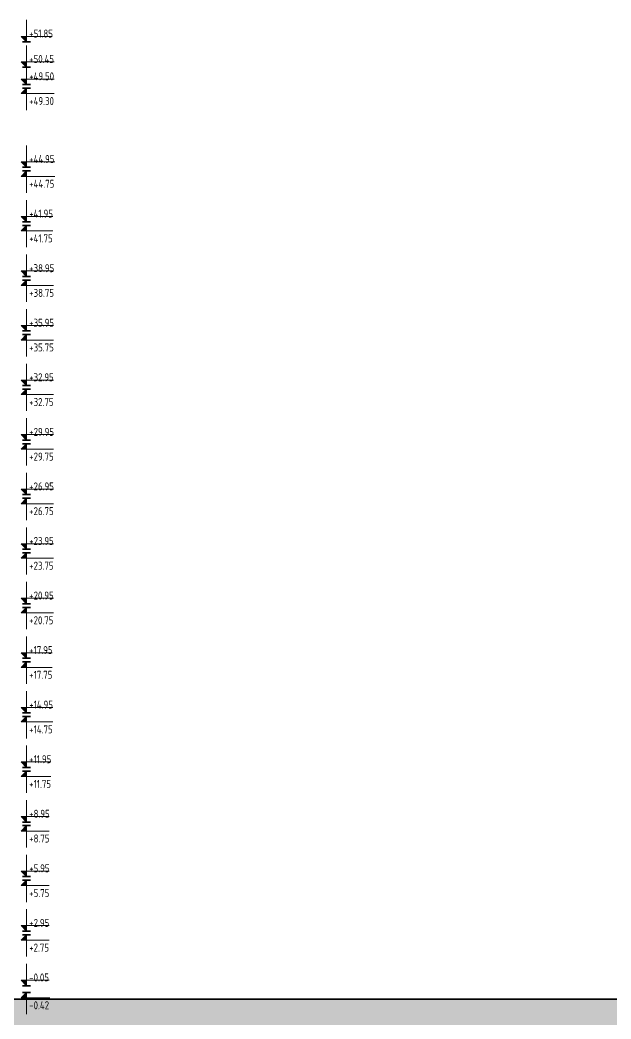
# Model space of a CAD drawing. Header units: millimetres. Extents: x 18162 to 7085488, y 72188 to 247925.
# Drawn here: x 6583603 to 6616087, y 108458 to 163392 of the extents above; entities that cross this region are included whole.
import ezdxf

# ---------------------------------------------------------------- set-up
doc = ezdxf.new("R2010")
doc.units = ezdxf.units.MM
doc.header["$MEASUREMENT"] = 0
doc.layers.add('Drawing & Figure', color=7, linetype='Continuous')
doc.styles.add('GENERATED_STYLE_3', font='', dxfattribs={"width": 0.8})
doc.styles.get('GENERATED_STYLE_3').set_extended_font_data('ISOCPEUR MON')

msp = doc.modelspace()

# ---------------------------------------------------------------- hatches: boundary and pattern name
at = {"linetype": 'Continuous', "lineweight": 13}
for points in [[(6583961.8, 162191.8), (6583961.8, 162491.8), (6583661.8, 162491.8)], [(6583961.8, 160791.8), (6583961.8, 161091.8), (6583661.8, 161091.8)], [(6583961.8, 159841.8), (6583961.8, 160141.8), (6583661.8, 160141.8)], [(6583961.8, 159641.8), (6583661.8, 159341.8), (6583961.8, 159341.8)], [(6583961.8, 155291.8), (6583961.8, 155591.8), (6583661.8, 155591.8)], [(6583961.8, 155091.8), (6583661.8, 154791.8), (6583961.8, 154791.8)], [(6583961.8, 152291.8), (6583961.8, 152591.8), (6583661.8, 152591.8)], [(6583961.8, 152091.8), (6583661.8, 151791.8), (6583961.8, 151791.8)], [(6583961.8, 149291.8), (6583961.8, 149591.8), (6583661.8, 149591.8)], [(6583961.8, 149091.8), (6583661.8, 148791.8), (6583961.8, 148791.8)], [(6583961.8, 146291.8), (6583961.8, 146591.8), (6583661.8, 146591.8)], [(6583961.8, 146091.8), (6583661.8, 145791.8), (6583961.8, 145791.8)], [(6583961.8, 143291.8), (6583961.8, 143591.8), (6583661.8, 143591.8)], [(6583961.8, 143091.8), (6583661.8, 142791.8), (6583961.8, 142791.8)], [(6583961.8, 140291.8), (6583961.8, 140591.8), (6583661.8, 140591.8)], [(6583961.8, 140091.8), (6583661.8, 139791.8), (6583961.8, 139791.8)], [(6583961.8, 137291.8), (6583961.8, 137591.8), (6583661.8, 137591.8)], [(6583961.8, 137091.8), (6583661.8, 136791.8), (6583961.8, 136791.8)], [(6583961.8, 134291.8), (6583961.8, 134591.8), (6583661.8, 134591.8)], [(6583961.8, 134091.8), (6583661.8, 133791.8), (6583961.8, 133791.8)], [(6583961.8, 131291.8), (6583961.8, 131591.8), (6583661.8, 131591.8)], [(6583961.8, 131091.8), (6583661.8, 130791.8), (6583961.8, 130791.8)], [(6583961.8, 128291.8), (6583961.8, 128591.8), (6583661.8, 128591.8)], [(6583961.8, 128091.8), (6583661.8, 127791.8), (6583961.8, 127791.8)], [(6583961.8, 125291.8), (6583961.8, 125591.8), (6583661.8, 125591.8)], [(6583961.8, 125091.8), (6583661.8, 124791.8), (6583961.8, 124791.8)], [(6583961.8, 122291.8), (6583961.8, 122591.8), (6583661.8, 122591.8)], [(6583961.8, 122091.8), (6583661.8, 121791.8), (6583961.8, 121791.8)], [(6583961.8, 119291.8), (6583961.8, 119591.8), (6583661.8, 119591.8)], [(6583961.8, 119091.8), (6583661.8, 118791.8), (6583961.8, 118791.8)], [(6583961.8, 116291.8), (6583961.8, 116591.8), (6583661.8, 116591.8)], [(6583961.8, 116091.8), (6583661.8, 115791.8), (6583961.8, 115791.8)], [(6583961.8, 113291.8), (6583961.8, 113591.8), (6583661.8, 113591.8)], [(6583961.8, 113091.8), (6583661.8, 112791.8), (6583961.8, 112791.8)], [(6583961.8, 110291.8), (6583961.8, 110591.8), (6583661.8, 110591.8)], [(6583961.8, 109921.8), (6583661.8, 109621.8), (6583961.8, 109621.8)]]:
    msp.add_hatch(color=13, dxfattribs=at).paths.add_polyline_path(points)
at = {"layer": 'Drawing & Figure', "linetype": 'Continuous', "lineweight": 0}
msp.add_hatch(color=49, dxfattribs=at).paths.add_polyline_path([(6684225.4, 109551.8), (6576088.5, 109551.8), (6570388.6, 108185), (6567418.6, 108195.1), (6558683.6, 106691.8), (6428160.1, 106691.8), (6428160.1, 72524.1), (6684225.4, 72524.1)])

# ---------------------------------------------------------------- linework, layer by layer
at = {"color": 13, "linetype": 'Continuous', "lineweight": 13}
for p, q in [((6583961.8, 162191.8), (6583961.8, 163391.8)), ((6583961.8, 162191.8), (6583661.8, 162491.8)), ((6583661.8, 162491.8), (6583961.8, 162491.8)), ((6583961.8, 162491.8), (6585376.5, 162491.8)), ((6583961.8, 160791.8), (6583961.8, 161991.8)), ((6583961.8, 160791.8), (6583661.8, 161091.8)), ((6583661.8, 161091.8), (6583961.8, 161091.8)), ((6583961.8, 161091.8), (6585481.9, 161091.8)), ((6583961.8, 159841.8), (6583961.8, 161041.8)), ((6583961.8, 159841.8), (6583661.8, 160141.8)), ((6583661.8, 160141.8), (6583961.8, 160141.8)), ((6583961.8, 160141.8), (6585481.9, 160141.8)), ((6583961.8, 159641.8), (6583661.8, 159341.8)), ((6583661.8, 159341.8), (6583961.8, 159341.8)), ((6583961.8, 159641.8), (6583961.8, 158441.8)), ((6583961.8, 159341.8), (6585481.9, 159341.8)), ((6583961.8, 155291.8), (6583961.8, 156491.8)), ((6583961.8, 155291.8), (6583661.8, 155591.8)), ((6583661.8, 155591.8), (6583961.8, 155591.8)), ((6583961.8, 155591.8), (6585517, 155591.8)), ((6583961.8, 155091.8), (6583661.8, 154791.8)), ((6583961.8, 155091.8), (6583961.8, 153891.8)), ((6583661.8, 154791.8), (6583961.8, 154791.8)), ((6583961.8, 154791.8), (6585517, 154791.8)), ((6583961.8, 152291.8), (6583961.8, 153491.8)), ((6583961.8, 152291.8), (6583661.8, 152591.8)), ((6583661.8, 152591.8), (6583961.8, 152591.8)), ((6583961.8, 152591.8), (6585411.6, 152591.8)), ((6583961.8, 152091.8), (6583661.8, 151791.8)), ((6583661.8, 151791.8), (6583961.8, 151791.8)), ((6583961.8, 152091.8), (6583961.8, 150891.8)), ((6583961.8, 151791.8), (6585411.6, 151791.8)), ((6583961.8, 149291.8), (6583961.8, 150491.8)), ((6583961.8, 149291.8), (6583661.8, 149591.8)), ((6583661.8, 149591.8), (6583961.8, 149591.8)), ((6583961.8, 149591.8), (6585446.7, 149591.8)), ((6583961.8, 149091.8), (6583661.8, 148791.8)), ((6583961.8, 149091.8), (6583961.8, 147891.8)), ((6583661.8, 148791.8), (6583961.8, 148791.8)), ((6583961.8, 148791.8), (6585446.7, 148791.8)), ((6583961.8, 146291.8), (6583961.8, 147491.8)), ((6583961.8, 146291.8), (6583661.8, 146591.8)), ((6583661.8, 146591.8), (6583961.8, 146591.8)), ((6583961.8, 146591.8), (6585446.7, 146591.8)), ((6583961.8, 146091.8), (6583661.8, 145791.8)), ((6583661.8, 145791.8), (6583961.8, 145791.8)), ((6583961.8, 146091.8), (6583961.8, 144891.8)), ((6583961.8, 145791.8), (6585446.7, 145791.8)), ((6583961.8, 143291.8), (6583961.8, 144491.8)), ((6583961.8, 143291.8), (6583661.8, 143591.8)), ((6583661.8, 143591.8), (6583961.8, 143591.8)), ((6583961.8, 143591.8), (6585446.7, 143591.8)), ((6583961.8, 143091.8), (6583661.8, 142791.8)), ((6583961.8, 143091.8), (6583961.8, 141891.8)), ((6583661.8, 142791.8), (6583961.8, 142791.8)), ((6583961.8, 142791.8), (6585446.7, 142791.8)), ((6583961.8, 140291.8), (6583961.8, 141491.8)), ((6583961.8, 140291.8), (6583661.8, 140591.8)), ((6583661.8, 140591.8), (6583961.8, 140591.8)), ((6583961.8, 140091.8), (6583661.8, 139791.8)), ((6583961.8, 140591.8), (6585446.7, 140591.8)), ((6583961.8, 140091.8), (6583961.8, 138891.8)), ((6583661.8, 139791.8), (6583961.8, 139791.8)), ((6583961.8, 139791.8), (6585446.7, 139791.8)), ((6583961.8, 137291.8), (6583961.8, 138491.8)), ((6583961.8, 137291.8), (6583661.8, 137591.8)), ((6583661.8, 137591.8), (6583961.8, 137591.8)), ((6583961.8, 137591.8), (6585446.7, 137591.8)), ((6583961.8, 137091.8), (6583661.8, 136791.8)), ((6583661.8, 136791.8), (6583961.8, 136791.8)), ((6583961.8, 137091.8), (6583961.8, 135891.8)), ((6583961.8, 136791.8), (6585446.7, 136791.8)), ((6583961.8, 134291.8), (6583961.8, 135491.8)), ((6583961.8, 134291.8), (6583661.8, 134591.8)), ((6583661.8, 134591.8), (6583961.8, 134591.8)), ((6583961.8, 134591.8), (6585446.7, 134591.8)), ((6583961.8, 134091.8), (6583661.8, 133791.8)), ((6583961.8, 134091.8), (6583961.8, 132891.8)), ((6583661.8, 133791.8), (6583961.8, 133791.8)), ((6583961.8, 133791.8), (6585446.7, 133791.8)), ((6583961.8, 131291.8), (6583961.8, 132491.8)), ((6583961.8, 131291.8), (6583661.8, 131591.8)), ((6583661.8, 131591.8), (6583961.8, 131591.8)), ((6583961.8, 131591.8), (6585446.7, 131591.8)), ((6583961.8, 131091.8), (6583661.8, 130791.8)), ((6583661.8, 130791.8), (6583961.8, 130791.8)), ((6583961.8, 131091.8), (6583961.8, 129891.8)), ((6583961.8, 130791.8), (6585446.7, 130791.8)), ((6583961.8, 128291.8), (6583961.8, 129491.8)), ((6583961.8, 128291.8), (6583661.8, 128591.8)), ((6583661.8, 128591.8), (6583961.8, 128591.8)), ((6583961.8, 128591.8), (6585376.5, 128591.8)), ((6583961.8, 128091.8), (6583661.8, 127791.8)), ((6583961.8, 128091.8), (6583961.8, 126891.8)), ((6583661.8, 127791.8), (6583961.8, 127791.8)), ((6583961.8, 127791.8), (6585376.5, 127791.8)), ((6583961.8, 125291.8), (6583961.8, 126491.8)), ((6583961.8, 125291.8), (6583661.8, 125591.8)), ((6583661.8, 125591.8), (6583961.8, 125591.8)), ((6583961.8, 125591.8), (6585411.6, 125591.8)), ((6583961.8, 125091.8), (6583661.8, 124791.8)), ((6583661.8, 124791.8), (6583961.8, 124791.8)), ((6583961.8, 125091.8), (6583961.8, 123891.8)), ((6583961.8, 124791.8), (6585411.6, 124791.8)), ((6583961.8, 122291.8), (6583961.8, 123491.8)), ((6583961.8, 122291.8), (6583661.8, 122591.8)), ((6583661.8, 122591.8), (6583961.8, 122591.8)), ((6583961.8, 122591.8), (6585306.2, 122591.8)), ((6583961.8, 122091.8), (6583661.8, 121791.8)), ((6583961.8, 122091.8), (6583961.8, 120891.8)), ((6583661.8, 121791.8), (6583961.8, 121791.8)), ((6583961.8, 121791.8), (6585306.2, 121791.8)), ((6583961.8, 119291.8), (6583961.8, 120491.8)), ((6583961.8, 119291.8), (6583661.8, 119591.8)), ((6583661.8, 119591.8), (6583961.8, 119591.8)), ((6583961.8, 119591.8), (6585200.8, 119591.8)), ((6583961.8, 119091.8), (6583661.8, 118791.8)), ((6583661.8, 118791.8), (6583961.8, 118791.8)), ((6583961.8, 119091.8), (6583961.8, 117891.8)), ((6583961.8, 118791.8), (6585200.8, 118791.8)), ((6583961.8, 116291.8), (6583961.8, 117491.8)), ((6583961.8, 116291.8), (6583661.8, 116591.8)), ((6583661.8, 116591.8), (6583961.8, 116591.8)), ((6583961.8, 116591.8), (6585200.8, 116591.8)), ((6583961.8, 116091.8), (6583661.8, 115791.8)), ((6583961.8, 116091.8), (6583961.8, 114891.8)), ((6583661.8, 115791.8), (6583961.8, 115791.8)), ((6583961.8, 115791.8), (6585200.8, 115791.8)), ((6583961.8, 113291.8), (6583961.8, 114491.8)), ((6583961.8, 113291.8), (6583661.8, 113591.8)), ((6583661.8, 113591.8), (6583961.8, 113591.8)), ((6583961.8, 113591.8), (6585200.8, 113591.8)), ((6583961.8, 113091.8), (6583661.8, 112791.8)), ((6583661.8, 112791.8), (6583961.8, 112791.8)), ((6583961.8, 113091.8), (6583961.8, 111891.8)), ((6583961.8, 112791.8), (6585200.8, 112791.8)), ((6583961.8, 110291.8), (6583961.8, 111491.8)), ((6583961.8, 110291.8), (6583661.8, 110591.8)), ((6583661.8, 110591.8), (6583961.8, 110591.8)), ((6583961.8, 110591.8), (6585200.8, 110591.8)), ((6583961.8, 109921.8), (6583661.8, 109621.8)), ((6583961.8, 109921.8), (6583961.8, 108721.8)), ((6583661.8, 109621.8), (6583961.8, 109621.8)), ((6583961.8, 109621.8), (6585236, 109621.8))]:
    msp.add_line(p, q, dxfattribs=at)
at = {"color": 12, "linetype": 'Continuous', "lineweight": 35}
for p, q in [((6583961.8, 162191.8), (6583736.8, 162191.8)), ((6583961.8, 162191.8), (6584186.8, 162191.8)), ((6583961.8, 160791.8), (6583736.8, 160791.8)), ((6583961.8, 160791.8), (6584186.8, 160791.8)), ((6583961.8, 159841.8), (6583736.8, 159841.8)), ((6583961.8, 159641.8), (6583736.8, 159641.8)), ((6583961.8, 159841.8), (6584186.8, 159841.8)), ((6583961.8, 159641.8), (6584186.8, 159641.8)), ((6583961.8, 155291.8), (6583736.8, 155291.8)), ((6583961.8, 155091.8), (6583736.8, 155091.8)), ((6583961.8, 155291.8), (6584186.8, 155291.8)), ((6583961.8, 155091.8), (6584186.8, 155091.8)), ((6583961.8, 152291.8), (6583736.8, 152291.8)), ((6583961.8, 152291.8), (6584186.8, 152291.8)), ((6583961.8, 152091.8), (6583736.8, 152091.8)), ((6583961.8, 152091.8), (6584186.8, 152091.8)), ((6583961.8, 149291.8), (6583736.8, 149291.8)), ((6583961.8, 149091.8), (6583736.8, 149091.8)), ((6583961.8, 149291.8), (6584186.8, 149291.8)), ((6583961.8, 149091.8), (6584186.8, 149091.8)), ((6583961.8, 146291.8), (6583736.8, 146291.8)), ((6583961.8, 146291.8), (6584186.8, 146291.8)), ((6583961.8, 146091.8), (6583736.8, 146091.8)), ((6583961.8, 146091.8), (6584186.8, 146091.8)), ((6583961.8, 143291.8), (6583736.8, 143291.8)), ((6583961.8, 143091.8), (6583736.8, 143091.8)), ((6583961.8, 143291.8), (6584186.8, 143291.8)), ((6583961.8, 143091.8), (6584186.8, 143091.8)), ((6583961.8, 140291.8), (6583736.8, 140291.8)), ((6583961.8, 140091.8), (6583736.8, 140091.8)), ((6583961.8, 140291.8), (6584186.8, 140291.8)), ((6583961.8, 140091.8), (6584186.8, 140091.8)), ((6583961.8, 137291.8), (6583736.8, 137291.8)), ((6583961.8, 137091.8), (6583736.8, 137091.8)), ((6583961.8, 137291.8), (6584186.8, 137291.8)), ((6583961.8, 137091.8), (6584186.8, 137091.8)), ((6583961.8, 134291.8), (6583736.8, 134291.8)), ((6583961.8, 134091.8), (6583736.8, 134091.8)), ((6583961.8, 134291.8), (6584186.8, 134291.8)), ((6583961.8, 134091.8), (6584186.8, 134091.8)), ((6583961.8, 131291.8), (6583736.8, 131291.8)), ((6583961.8, 131291.8), (6584186.8, 131291.8)), ((6583961.8, 131091.8), (6583736.8, 131091.8)), ((6583961.8, 131091.8), (6584186.8, 131091.8)), ((6583961.8, 128291.8), (6583736.8, 128291.8)), ((6583961.8, 128091.8), (6583736.8, 128091.8)), ((6583961.8, 128291.8), (6584186.8, 128291.8)), ((6583961.8, 128091.8), (6584186.8, 128091.8)), ((6583961.8, 125291.8), (6583736.8, 125291.8)), ((6583961.8, 125291.8), (6584186.8, 125291.8)), ((6583961.8, 125091.8), (6583736.8, 125091.8)), ((6583961.8, 125091.8), (6584186.8, 125091.8)), ((6583961.8, 122291.8), (6583736.8, 122291.8)), ((6583961.8, 122091.8), (6583736.8, 122091.8)), ((6583961.8, 122291.8), (6584186.8, 122291.8)), ((6583961.8, 122091.8), (6584186.8, 122091.8)), ((6583961.8, 119291.8), (6583736.8, 119291.8)), ((6583961.8, 119291.8), (6584186.8, 119291.8)), ((6583961.8, 119091.8), (6583736.8, 119091.8)), ((6583961.8, 119091.8), (6584186.8, 119091.8)), ((6583961.8, 116291.8), (6583736.8, 116291.8)), ((6583961.8, 116091.8), (6583736.8, 116091.8)), ((6583961.8, 116291.8), (6584186.8, 116291.8)), ((6583961.8, 116091.8), (6584186.8, 116091.8)), ((6583961.8, 113291.8), (6583736.8, 113291.8)), ((6583961.8, 113291.8), (6584186.8, 113291.8)), ((6583961.8, 113091.8), (6583736.8, 113091.8)), ((6583961.8, 113091.8), (6584186.8, 113091.8)), ((6583961.8, 110291.8), (6583736.8, 110291.8)), ((6583961.8, 109921.8), (6583736.8, 109921.8)), ((6583961.8, 110291.8), (6584186.8, 110291.8)), ((6583961.8, 109921.8), (6584186.8, 109921.8))]:
    msp.add_line(p, q, dxfattribs=at)
at = {"layer": 'Drawing & Figure', "color": 7, "linetype": 'Continuous', "lineweight": 35, "flags": 128}
msp.add_lwpolyline([(6684225.4, 109551.8), (6576088.5, 109551.8), (6570388.6, 108185), (6567418.6, 108195.1), (6558683.6, 106691.8), (6428160.1, 106691.8), (6428160.1, 72524.1), (6684225.4, 72524.1)], close=True, dxfattribs=at)

# ---------------------------------------------------------------- texts
at = {"color": 13, "lineweight": 13, "char_height": 440, "attachment_point": 7, "style": 'GENERATED_STYLE_3'}
for s, insert in [('\\A1;{\\pql;\\fISOCPEUR MON|b0|i0|c0|p0;\\W0.800000;+51.85}', (6584111.8, 162424)), ('\\A1;{\\pql;\\fISOCPEUR MON|b0|i0|c0|p0;\\W0.800000;+50.45}', (6584111.8, 161024)), ('\\A1;{\\pql;\\fISOCPEUR MON|b0|i0|c0|p0;\\W0.800000;+49.50}', (6584111.8, 160074)), ('\\A1;{\\pql;\\fISOCPEUR MON|b0|i0|c0|p0;\\W0.800000;+49.30}', (6584111.8, 158714)), ('\\A1;{\\pql;\\fISOCPEUR MON|b0|i0|c0|p0;\\W0.800000;+44.95}', (6584111.8, 155524)), ('\\A1;{\\pql;\\fISOCPEUR MON|b0|i0|c0|p0;\\W0.800000;+44.75}', (6584111.8, 154164)), ('\\A1;{\\pql;\\fISOCPEUR MON|b0|i0|c0|p0;\\W0.800000;+41.95}', (6584111.8, 152524)), ('\\A1;{\\pql;\\fISOCPEUR MON|b0|i0|c0|p0;\\W0.800000;+41.75}', (6584111.8, 151164)), ('\\A1;{\\pql;\\fISOCPEUR MON|b0|i0|c0|p0;\\W0.800000;+38.95}', (6584111.8, 149524)), ('\\A1;{\\pql;\\fISOCPEUR MON|b0|i0|c0|p0;\\W0.800000;+38.75}', (6584111.8, 148164)), ('\\A1;{\\pql;\\fISOCPEUR MON|b0|i0|c0|p0;\\W0.800000;+35.95}', (6584111.8, 146524)), ('\\A1;{\\pql;\\fISOCPEUR MON|b0|i0|c0|p0;\\W0.800000;+35.75}', (6584111.8, 145164)), ('\\A1;{\\pql;\\fISOCPEUR MON|b0|i0|c0|p0;\\W0.800000;+32.95}', (6584111.8, 143524)), ('\\A1;{\\pql;\\fISOCPEUR MON|b0|i0|c0|p0;\\W0.800000;+32.75}', (6584111.8, 142164)), ('\\A1;{\\pql;\\fISOCPEUR MON|b0|i0|c0|p0;\\W0.800000;+29.95}', (6584111.8, 140524)), ('\\A1;{\\pql;\\fISOCPEUR MON|b0|i0|c0|p0;\\W0.800000;+29.75}', (6584111.8, 139164)), ('\\A1;{\\pql;\\fISOCPEUR MON|b0|i0|c0|p0;\\W0.800000;+26.95}', (6584111.8, 137524)), ('\\A1;{\\pql;\\fISOCPEUR MON|b0|i0|c0|p0;\\W0.800000;+26.75}', (6584111.8, 136164)), ('\\A1;{\\pql;\\fISOCPEUR MON|b0|i0|c0|p0;\\W0.800000;+23.95}', (6584111.8, 134524)), ('\\A1;{\\pql;\\fISOCPEUR MON|b0|i0|c0|p0;\\W0.800000;+23.75}', (6584111.8, 133164)), ('\\A1;{\\pql;\\fISOCPEUR MON|b0|i0|c0|p0;\\W0.800000;+20.95}', (6584111.8, 131524)), ('\\A1;{\\pql;\\fISOCPEUR MON|b0|i0|c0|p0;\\W0.800000;+20.75}', (6584111.8, 130164)), ('\\A1;{\\pql;\\fISOCPEUR MON|b0|i0|c0|p0;\\W0.800000;+17.95}', (6584111.8, 128524)), ('\\A1;{\\pql;\\fISOCPEUR MON|b0|i0|c0|p0;\\W0.800000;+17.75}', (6584111.8, 127164)), ('\\A1;{\\pql;\\fISOCPEUR MON|b0|i0|c0|p0;\\W0.800000;+14.95}', (6584111.8, 125524)), ('\\A1;{\\pql;\\fISOCPEUR MON|b0|i0|c0|p0;\\W0.800000;+14.75}', (6584111.8, 124164)), ('\\A1;{\\pql;\\fISOCPEUR MON|b0|i0|c0|p0;\\W0.800000;+11.95}', (6584111.8, 122524)), ('\\A1;{\\pql;\\fISOCPEUR MON|b0|i0|c0|p0;\\W0.800000;+11.75}', (6584111.8, 121164)), ('\\A1;{\\pql;\\fISOCPEUR MON|b0|i0|c0|p0;\\W0.800000;+8.95}', (6584111.8, 119524)), ('\\A1;{\\pql;\\fISOCPEUR MON|b0|i0|c0|p0;\\W0.800000;+8.75}', (6584111.8, 118164)), ('\\A1;{\\pql;\\fISOCPEUR MON|b0|i0|c0|p0;\\W0.800000;+5.95}', (6584111.8, 116524)), ('\\A1;{\\pql;\\fISOCPEUR MON|b0|i0|c0|p0;\\W0.800000;+5.75}', (6584111.8, 115164)), ('\\A1;{\\pql;\\fISOCPEUR MON|b0|i0|c0|p0;\\W0.800000;+2.95}', (6584111.8, 113524)), ('\\A1;{\\pql;\\fISOCPEUR MON|b0|i0|c0|p0;\\W0.800000;+2.75}', (6584111.8, 112164)), ('\\A1;{\\pql;\\fISOCPEUR MON|b0|i0|c0|p0;\\W0.800000;-0.05}', (6584111.8, 110524)), ('\\A1;{\\pql;\\fISOCPEUR MON|b0|i0|c0|p0;\\W0.800000;-0.42}', (6584111.8, 108994))]:
    msp.add_mtext(s, dxfattribs=dict(at, insert=insert))

doc.saveas('drawing.dxf')
